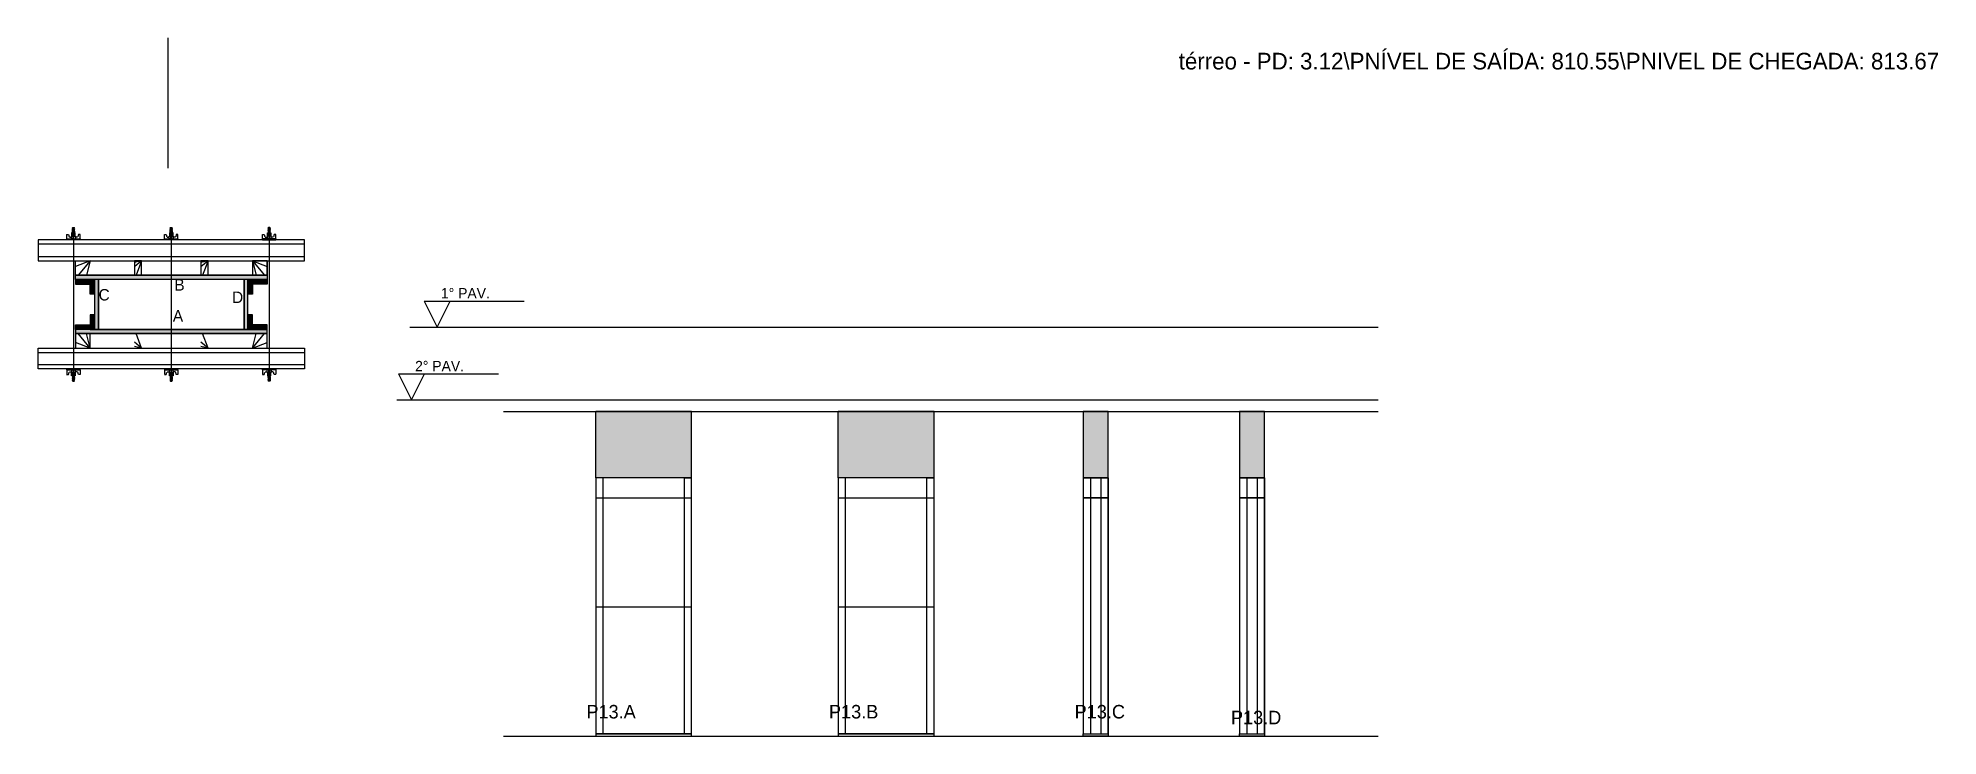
# Model space of a CAD drawing. Header units: metres. Extents: x 19340 to 21165, y 5125 to 5796.
import ezdxf

# ---------------------------------------------------------------- set-up
doc = ezdxf.new("R2010")
doc.units = ezdxf.units.M
for name, color, linetype in [('CHAPA', 7, 'Continuous'), ('COTA', 7, 'Continuous'), ('Hachura', 7, 'Continuous'), ('Madeira', 7, 'Continuous'), ('NIVEL 1° PAV.', 7, 'Continuous'), ('NIVEL 2° PAV.', 7, 'Continuous'), ('NOMENCLATURA', 7, 'Continuous'), ('Nível', 7, 'Continuous'), ('Painéis', 7, 'Continuous'), ('Perfil Metálico', 7, 'Continuous'), ('SARR_2.2x7', 7, 'Continuous'), ('SARRAFO', 7, 'Continuous'), ('Texto Seção', 7, 'Continuous'), ('TEXTO_GERAL', 7, 'Continuous')]:
    doc.layers.add(name, color=color, linetype=linetype)

msp = doc.modelspace()

# ---------------------------------------------------------------- hatches: boundary and pattern name
at = {"layer": 'COTA'}
h = msp.add_hatch(color=7, dxfattribs=at)
h.dxf.hatch_style = 1
h.paths.add_polyline_path([(19875.8, 5373.4), (19967.8, 5373.4), (19967.8, 5373.4), (19967.8, 5437.4), (19967.8, 5437.4), (19875.8, 5437.4), (19875.8, 5437.4), (19875.8, 5373.4)])
h = msp.add_hatch(color=7, dxfattribs=at)
h.dxf.hatch_style = 1
h.paths.add_polyline_path([(20108.6, 5373.4), (20200.6, 5373.4), (20200.6, 5373.4), (20200.6, 5437.4), (20200.6, 5437.4), (20108.6, 5437.4), (20108.6, 5437.4), (20108.6, 5373.4)])
h = msp.add_hatch(color=7, dxfattribs=at)
h.dxf.hatch_style = 1
h.paths.add_polyline_path([(20343.7, 5373.4), (20367.7, 5373.4), (20367.7, 5373.4), (20367.7, 5437.4), (20367.7, 5437.4), (20343.7, 5437.4), (20343.7, 5437.4), (20343.7, 5373.4)])
h = msp.add_hatch(color=7, dxfattribs=at)
h.dxf.hatch_style = 1
h.paths.add_polyline_path([(20493.8, 5373.4), (20517.8, 5373.4), (20517.8, 5373.4), (20517.8, 5437.4), (20517.8, 5437.4), (20493.8, 5437.4), (20493.8, 5437.4), (20493.8, 5373.4)])
at = {"layer": 'Hachura'}
h = msp.add_hatch(color=7, dxfattribs=at)
h.dxf.hatch_style = 1
h.paths.add_polyline_path([(19376.2, 5564.1), (19376.2, 5568.1), (19376.2, 5568.1), (19560.2, 5568.1), (19560.2, 5568.1), (19560.2, 5564.1), (19560.2, 5564.1), (19376.2, 5564.1)])
h = msp.add_hatch(color=7, dxfattribs=at)
h.dxf.hatch_style = 1
h.paths.add_polyline_path([(19376.2, 5564.1), (19376.2, 5568.1), (19376.2, 5568.1), (19560.2, 5568.1), (19560.2, 5568.1), (19560.2, 5564.1), (19560.2, 5564.1), (19376.2, 5564.1)])
h = msp.add_hatch(color=7, dxfattribs=at)
h.dxf.hatch_style = 1
h.paths.add_polyline_path([(19390.2, 5564.1), (19390.2, 5559.7), (19390.2, 5559.7), (19376.2, 5559.7), (19376.2, 5559.7), (19376.2, 5564.1), (19376.2, 5564.1), (19390.2, 5564.1)])
h = msp.add_hatch(color=7, dxfattribs=at)
h.dxf.hatch_style = 1
h.paths.add_polyline_path([(19394.6, 5564.1), (19390.2, 5564.1), (19390.2, 5564.1), (19390.2, 5550.1), (19390.2, 5550.1), (19394.6, 5550.1), (19394.6, 5550.1), (19394.6, 5564.1)])
h = msp.add_hatch(color=7, dxfattribs=at)
h.dxf.hatch_style = 1
h.paths.add_polyline_path([(19398.2, 5564.1), (19394.6, 5564.1), (19394.6, 5564.1), (19394.6, 5516.1), (19394.6, 5516.1), (19398.2, 5516.1), (19398.2, 5516.1), (19398.2, 5564.1)])
h = msp.add_hatch(color=7, dxfattribs=at)
h.dxf.hatch_style = 1
h.paths.add_polyline_path([(19398.2, 5564.1), (19394.6, 5564.1), (19394.6, 5564.1), (19394.6, 5516.1), (19394.6, 5516.1), (19398.2, 5516.1), (19398.2, 5516.1), (19398.2, 5564.1)])
h = msp.add_hatch(color=7, dxfattribs=at)
h.dxf.hatch_style = 1
h.paths.add_polyline_path([(19541.8, 5564.1), (19538.2, 5564.1), (19538.2, 5564.1), (19538.2, 5516.1), (19538.2, 5516.1), (19541.8, 5516.1), (19541.8, 5516.1), (19541.8, 5564.1)])
h = msp.add_hatch(color=7, dxfattribs=at)
h.dxf.hatch_style = 1
h.paths.add_polyline_path([(19541.8, 5564.1), (19538.2, 5564.1), (19538.2, 5564.1), (19538.2, 5516.1), (19538.2, 5516.1), (19541.8, 5516.1), (19541.8, 5516.1), (19541.8, 5564.1)])
h = msp.add_hatch(color=7, dxfattribs=at)
h.dxf.hatch_style = 1
h.paths.add_polyline_path([(19546.2, 5564.1), (19541.8, 5564.1), (19541.8, 5564.1), (19541.8, 5550.1), (19541.8, 5550.1), (19546.2, 5550.1), (19546.2, 5550.1), (19546.2, 5564.1)])
h = msp.add_hatch(color=7, dxfattribs=at)
h.dxf.hatch_style = 1
h.paths.add_polyline_path([(19546.2, 5564.1), (19546.2, 5559.7), (19546.2, 5559.7), (19560.2, 5559.7), (19560.2, 5559.7), (19560.2, 5564.1), (19560.2, 5564.1), (19546.2, 5564.1)])
h = msp.add_hatch(color=7, dxfattribs=at)
h.dxf.hatch_style = 1
h.paths.add_polyline_path([(19394.6, 5516.1), (19390.2, 5516.1), (19390.2, 5516.1), (19390.2, 5530.1), (19390.2, 5530.1), (19394.6, 5530.1), (19394.6, 5530.1), (19394.6, 5516.1)])
h = msp.add_hatch(color=7, dxfattribs=at)
h.dxf.hatch_style = 1
h.paths.add_polyline_path([(19546.2, 5516.1), (19541.8, 5516.1), (19541.8, 5516.1), (19541.8, 5530.1), (19541.8, 5530.1), (19546.2, 5530.1), (19546.2, 5530.1), (19546.2, 5516.1)])
h = msp.add_hatch(color=7, dxfattribs=at)
h.dxf.hatch_style = 1
h.paths.add_polyline_path([(19390.2, 5516.1), (19390.2, 5520.5), (19390.2, 5520.5), (19376.2, 5520.5), (19376.2, 5520.5), (19376.2, 5516.1), (19376.2, 5516.1), (19390.2, 5516.1)])
h = msp.add_hatch(color=7, dxfattribs=at)
h.dxf.hatch_style = 1
h.paths.add_polyline_path([(19376.2, 5516.1), (19376.2, 5512.1), (19376.2, 5512.1), (19560.2, 5512.1), (19560.2, 5512.1), (19560.2, 5516.1), (19560.2, 5516.1), (19376.2, 5516.1)])
h = msp.add_hatch(color=7, dxfattribs=at)
h.dxf.hatch_style = 1
h.paths.add_polyline_path([(19376.2, 5516.1), (19376.2, 5512.1), (19376.2, 5512.1), (19560.2, 5512.1), (19560.2, 5512.1), (19560.2, 5516.1), (19560.2, 5516.1), (19376.2, 5516.1)])
h = msp.add_hatch(color=7, dxfattribs=at)
h.dxf.hatch_style = 1
h.paths.add_polyline_path([(19546.2, 5516.1), (19546.2, 5520.5), (19546.2, 5520.5), (19560.2, 5520.5), (19560.2, 5520.5), (19560.2, 5516.1), (19560.2, 5516.1), (19546.2, 5516.1)])

# ---------------------------------------------------------------- linework, layer by layer
at = {"layer": 'CHAPA', "color": 7, "lineweight": 25}
for points in [[(19376.2, 5564.1), (19376.2, 5568.1), (19560.2, 5568.1), (19560.2, 5564.1)], [(19376.2, 5564.1), (19376.2, 5568.1), (19560.2, 5568.1), (19560.2, 5564.1)], [(19398.2, 5564.1), (19394.6, 5564.1), (19394.6, 5516.1), (19398.2, 5516.1)], [(19398.2, 5564.1), (19394.6, 5564.1), (19394.6, 5516.1), (19398.2, 5516.1)], [(19541.8, 5564.1), (19538.2, 5564.1), (19538.2, 5516.1), (19541.8, 5516.1)], [(19541.8, 5564.1), (19538.2, 5564.1), (19538.2, 5516.1), (19541.8, 5516.1)], [(19376.2, 5516.1), (19376.2, 5512.1), (19560.2, 5512.1), (19560.2, 5516.1)], [(19376.2, 5516.1), (19376.2, 5512.1), (19560.2, 5512.1), (19560.2, 5516.1)]]:
    msp.add_lwpolyline(points, close=True, dxfattribs=at)
at = {"layer": 'COTA', "color": 7, "lineweight": 25}
for p, q in [((19967.8, 5437.4), (19875.8, 5437.4)), ((19875.8, 5373.4), (19875.8, 5437.4)), ((19967.8, 5373.4), (19967.8, 5437.4)), ((20200.6, 5437.4), (20108.6, 5437.4)), ((20108.6, 5373.4), (20108.6, 5437.4)), ((20200.6, 5373.4), (20200.6, 5437.4))]:
    msp.add_line(p, q, dxfattribs=at)
for points in [[(20367.7, 5373.4), (20367.7, 5437.4), (20343.7, 5437.4), (20343.7, 5373.4)], [(20517.8, 5373.4), (20517.8, 5437.4), (20493.8, 5437.4), (20493.8, 5373.4)]]:
    msp.add_lwpolyline(points, dxfattribs=at)
at = {"layer": 'Defpoints', "color": 7, "lineweight": 25}
msp.add_line((19465.2, 5671.2), (19465.2, 5796.2), dxfattribs=at)
at = {"layer": 'Hachura', "color": 7, "lineweight": 25}
for p, q in [((19367.7, 5607.3), (19369.4, 5607.3)), ((19367.7, 5603), (19380.6, 5603)), ((19367.7, 5603), (19372.9, 5603)), ((19367.8, 5602.1), (19367.8, 5607.2)), ((19380.6, 5602.1), (19367.8, 5602.1)), ((19367.9, 5603), (19367.9, 5602.1)), ((19368.1, 5603), (19368.1, 5602.1)), ((19368.4, 5603), (19368.4, 5602.1)), ((19368.9, 5603), (19368.9, 5602.1)), ((19369.4, 5607.3), (19370, 5605)), ((19369.7, 5603), (19369.7, 5602.1)), ((19370.3, 5604.8), (19372.3, 5604.8)), ((19371.2, 5603), (19371.2, 5602.1)), ((19379.7, 5602.1), (19371.9, 5602.1)), ((19372.3, 5605.6), (19376.1, 5605.6)), ((19372.3, 5603), (19372.3, 5605.6)), ((19374.2, 5603), (19372.3, 5603)), ((19375.9, 5608.8), (19372.5, 5608.8)), ((19372.5, 5608.8), (19372.5, 5605.6)), ((19375.9, 5608.7), (19372.5, 5608.7)), ((19372.9, 5603), (19373.6, 5603)), ((19373.1, 5613.2), (19375.3, 5612.1)), ((19375.2, 5611.9), (19373.1, 5612.9)), ((19373.1, 5612), (19375.3, 5610.9)), ((19375.2, 5610.7), (19373.1, 5611.8)), ((19373.1, 5610.8), (19375.3, 5609.8)), ((19375.2, 5609.5), (19373.1, 5610.6)), ((19374.3, 5608.8), (19373.1, 5609.4)), ((19373.2, 5613.6), (19373.5, 5613.9)), ((19373.2, 5613.3), (19373.2, 5613.6)), ((19373.2, 5613.6), (19373.2, 5613.6)), ((19375.1, 5613.6), (19373.2, 5613.6)), ((19373.2, 5613.3), (19375.1, 5612.3)), ((19373.2, 5613.3), (19375.1, 5612.3)), ((19373.2, 5612.1), (19373.2, 5612.7)), ((19375.1, 5611.8), (19373.2, 5612.7)), ((19373.2, 5612.1), (19375.1, 5611.1)), ((19373.2, 5610.9), (19373.2, 5611.6)), ((19375.1, 5610.6), (19373.2, 5611.6)), ((19373.2, 5611.4), (19373.2, 5611.6)), ((19373.2, 5610.9), (19375.1, 5610)), ((19373.2, 5609.8), (19373.2, 5610.4)), ((19375.1, 5609.5), (19373.2, 5610.4)), ((19373.2, 5609.8), (19375.1, 5608.8)), ((19374.1, 5608.8), (19373.2, 5609.3)), ((19373.2, 5608.8), (19373.2, 5609.3)), ((19373.2, 5602.7), (19373.2, 5602.9)), ((19373.2, 5602.2), (19373.2, 5602.7)), ((19373.5, 5613.9), (19374.8, 5613.9)), ((19373.6, 5608.8), (19373.6, 5605.6)), ((19375.1, 5612.9), (19373.8, 5613.6)), ((19373.9, 5603), (19373.9, 5605)), ((19375.2, 5613), (19374.1, 5613.6)), ((19374.2, 5612.9), (19374.2, 5471.1)), ((19374.2, 5603), (19374.2, 5602.1)), ((19374.4, 5605), (19374.4, 5603)), ((19374.6, 5613.6), (19375.3, 5613.2)), ((19375.1, 5613.6), (19374.8, 5613.9)), ((19374.8, 5613.6), (19375.1, 5613.4)), ((19375.1, 5613.4), (19375.1, 5613.6)), ((19375.1, 5612.9), (19375.1, 5612.3)), ((19375.1, 5611.1), (19375.1, 5611.8)), ((19375.1, 5610.4), (19375.1, 5610.6)), ((19375.1, 5610.4), (19375.1, 5610)), ((19375.1, 5609.5), (19375.1, 5608.8)), ((19375.1, 5608.8), (19375.1, 5605.6)), ((19375.2, 5602.9), (19375.2, 5602.4)), ((19375.9, 5605.6), (19375.9, 5608.8)), ((19376.1, 5605.6), (19375.9, 5605.6)), ((19376.1, 5605.6), (19375.9, 5605.6)), ((19376.1, 5605.6), (19376.1, 5603)), ((19378.1, 5604.8), (19376.1, 5604.8)), ((19377.2, 5603), (19377.2, 5602.1)), ((19379, 5607.3), (19378.4, 5605)), ((19378.7, 5603), (19378.7, 5602.1)), ((19380.6, 5607.3), (19379, 5607.3)), ((19379.5, 5603), (19379.5, 5602.1)), ((19380, 5603), (19380, 5602.1)), ((19380.3, 5603), (19380.3, 5602.1)), ((19380.5, 5603), (19380.5, 5602.1)), ((19380.6, 5603), (19380.6, 5607.3)), ((19380.6, 5603), (19380.6, 5602.1)), ((19461.7, 5607.3), (19463.4, 5607.3)), ((19461.7, 5603), (19474.6, 5603)), ((19461.7, 5603), (19466.9, 5603)), ((19461.8, 5602.1), (19461.8, 5607.2)), ((19474.6, 5602.1), (19461.8, 5602.1)), ((19461.9, 5603), (19461.9, 5602.1)), ((19462.1, 5603), (19462.1, 5602.1)), ((19462.4, 5603), (19462.4, 5602.1)), ((19462.9, 5603), (19462.9, 5602.1)), ((19463.4, 5607.3), (19464, 5605)), ((19463.7, 5603), (19463.7, 5602.1)), ((19464.3, 5604.8), (19466.3, 5604.8)), ((19465.2, 5603), (19465.2, 5602.1)), ((19473.7, 5602.1), (19465.9, 5602.1)), ((19466.3, 5605.6), (19470.1, 5605.6)), ((19466.3, 5603), (19466.3, 5605.6)), ((19468.2, 5603), (19466.3, 5603)), ((19469.9, 5608.8), (19466.5, 5608.8)), ((19466.5, 5608.8), (19466.5, 5605.6)), ((19469.9, 5608.7), (19466.5, 5608.7)), ((19466.9, 5603), (19467.6, 5603)), ((19467.1, 5613.2), (19469.3, 5612.1)), ((19469.2, 5611.9), (19467.1, 5612.9)), ((19467.1, 5612), (19469.3, 5610.9)), ((19469.2, 5610.7), (19467.1, 5611.8)), ((19467.1, 5610.8), (19469.3, 5609.8)), ((19469.2, 5609.5), (19467.1, 5610.6)), ((19468.3, 5608.8), (19467.1, 5609.4)), ((19467.2, 5613.6), (19467.5, 5613.9)), ((19467.2, 5613.3), (19467.2, 5613.6)), ((19467.2, 5613.6), (19467.2, 5613.6)), ((19469.1, 5613.6), (19467.2, 5613.6)), ((19467.2, 5613.3), (19469.1, 5612.3)), ((19467.2, 5613.3), (19469.1, 5612.3)), ((19467.2, 5612.1), (19467.2, 5612.7)), ((19469.1, 5611.8), (19467.2, 5612.7)), ((19467.2, 5612.1), (19469.1, 5611.1)), ((19467.2, 5610.9), (19467.2, 5611.6)), ((19469.1, 5610.6), (19467.2, 5611.6)), ((19467.2, 5611.4), (19467.2, 5611.6)), ((19467.2, 5610.9), (19469.1, 5610)), ((19467.2, 5609.8), (19467.2, 5610.4)), ((19469.1, 5609.5), (19467.2, 5610.4)), ((19467.2, 5609.8), (19469.1, 5608.8)), ((19468.1, 5608.8), (19467.2, 5609.3)), ((19467.2, 5608.8), (19467.2, 5609.3)), ((19467.2, 5602.7), (19467.2, 5602.9)), ((19467.2, 5602.2), (19467.2, 5602.7)), ((19467.5, 5613.9), (19468.8, 5613.9)), ((19467.6, 5608.8), (19467.6, 5605.6)), ((19469.1, 5612.9), (19467.8, 5613.6)), ((19467.9, 5603), (19467.9, 5605)), ((19469.2, 5613), (19468.1, 5613.6)), ((19468.2, 5612.9), (19468.2, 5471.1)), ((19468.2, 5603), (19468.2, 5602.1)), ((19468.4, 5605), (19468.4, 5603)), ((19468.6, 5613.6), (19469.3, 5613.2)), ((19469.1, 5613.6), (19468.8, 5613.9)), ((19468.8, 5613.6), (19469.1, 5613.4)), ((19469.1, 5613.4), (19469.1, 5613.6)), ((19469.1, 5612.9), (19469.1, 5612.3)), ((19469.1, 5611.1), (19469.1, 5611.8)), ((19469.1, 5610.4), (19469.1, 5610.6)), ((19469.1, 5610.4), (19469.1, 5610)), ((19469.1, 5609.5), (19469.1, 5608.8)), ((19469.1, 5608.8), (19469.1, 5605.6)), ((19469.2, 5602.9), (19469.2, 5602.4)), ((19469.9, 5605.6), (19469.9, 5608.8)), ((19470.1, 5605.6), (19469.9, 5605.6)), ((19470.1, 5605.6), (19469.9, 5605.6)), ((19470.1, 5605.6), (19470.1, 5603)), ((19472.1, 5604.8), (19470.1, 5604.8)), ((19471.2, 5603), (19471.2, 5602.1)), ((19473, 5607.3), (19472.4, 5605)), ((19472.7, 5603), (19472.7, 5602.1)), ((19474.6, 5607.3), (19473, 5607.3)), ((19473.5, 5603), (19473.5, 5602.1)), ((19474, 5603), (19474, 5602.1)), ((19474.3, 5603), (19474.3, 5602.1)), ((19474.5, 5603), (19474.5, 5602.1)), ((19474.6, 5603), (19474.6, 5607.3)), ((19474.6, 5603), (19474.6, 5602.1)), ((19555.8, 5603), (19555.8, 5607.3)), ((19555.8, 5607.3), (19557.4, 5607.3)), ((19568.7, 5603), (19555.8, 5603)), ((19555.8, 5603), (19555.8, 5602.1)), ((19555.8, 5602.1), (19568.6, 5602.1)), ((19555.9, 5603), (19555.9, 5602.1)), ((19556.1, 5603), (19556.1, 5602.1)), ((19556.4, 5603), (19556.4, 5602.1)), ((19556.7, 5602.1), (19564.5, 5602.1)), ((19556.9, 5603), (19556.9, 5602.1)), ((19557.4, 5607.3), (19558, 5605)), ((19557.7, 5603), (19557.7, 5602.1)), ((19558.3, 5604.8), (19560.3, 5604.8)), ((19559.2, 5603), (19559.2, 5602.1)), ((19564.1, 5605.6), (19560.3, 5605.6)), ((19560.3, 5605.6), (19560.3, 5603)), ((19560.3, 5605.6), (19560.5, 5605.6)), ((19560.3, 5605.6), (19560.5, 5605.6)), ((19560.5, 5608.8), (19563.9, 5608.8)), ((19560.5, 5605.6), (19560.5, 5608.8)), ((19560.5, 5608.7), (19563.9, 5608.7)), ((19561.8, 5613.6), (19561.1, 5613.2)), ((19563.3, 5613.2), (19561.1, 5612.1)), ((19563.3, 5612), (19561.1, 5610.9)), ((19563.3, 5610.8), (19561.1, 5609.8)), ((19561.2, 5613), (19562.3, 5613.6)), ((19561.2, 5611.9), (19563.3, 5612.9)), ((19561.2, 5610.7), (19563.3, 5611.8)), ((19561.2, 5609.5), (19563.3, 5610.6)), ((19561.2, 5602.9), (19561.2, 5602.4)), ((19561.3, 5613.6), (19561.6, 5613.9)), ((19561.6, 5613.6), (19561.3, 5613.4)), ((19561.3, 5613.4), (19561.3, 5613.6)), ((19561.3, 5612.9), (19562.6, 5613.6)), ((19561.3, 5613.6), (19563.2, 5613.6)), ((19563.2, 5613.3), (19561.3, 5612.3)), ((19563.2, 5613.3), (19561.3, 5612.3)), ((19561.3, 5612.9), (19561.3, 5612.3)), ((19561.3, 5611.8), (19563.2, 5612.7)), ((19563.2, 5612.1), (19561.3, 5611.1)), ((19561.3, 5611.1), (19561.3, 5611.8)), ((19561.3, 5610.6), (19563.2, 5611.6)), ((19563.2, 5610.9), (19561.3, 5610)), ((19561.3, 5610.4), (19561.3, 5610.6)), ((19561.3, 5610.4), (19561.3, 5610)), ((19561.3, 5609.5), (19563.2, 5610.4)), ((19563.2, 5609.8), (19561.3, 5608.8)), ((19561.3, 5609.5), (19561.3, 5608.8)), ((19561.3, 5608.8), (19561.3, 5605.6)), ((19562.9, 5613.9), (19561.6, 5613.9)), ((19562, 5605), (19562, 5603)), ((19562.1, 5608.8), (19563.3, 5609.4)), ((19562.2, 5612.9), (19562.2, 5471.1)), ((19562.2, 5603), (19564.1, 5603)), ((19562.2, 5603), (19562.2, 5602.1)), ((19562.3, 5608.8), (19563.2, 5609.3)), ((19562.5, 5603), (19562.5, 5605)), ((19562.8, 5608.8), (19562.8, 5605.6)), ((19563.5, 5603), (19562.8, 5603)), ((19563.2, 5613.6), (19562.9, 5613.9)), ((19563.2, 5613.3), (19563.2, 5613.6)), ((19563.2, 5613.6), (19563.2, 5613.6)), ((19563.2, 5612.1), (19563.2, 5612.7)), ((19563.2, 5610.9), (19563.2, 5611.6)), ((19563.2, 5611.4), (19563.2, 5611.6)), ((19563.2, 5609.8), (19563.2, 5610.4)), ((19563.2, 5608.8), (19563.2, 5609.3)), ((19563.2, 5602.7), (19563.2, 5602.9)), ((19563.2, 5602.2), (19563.2, 5602.7)), ((19568.7, 5603), (19563.5, 5603)), ((19563.9, 5608.8), (19563.9, 5605.6)), ((19564.1, 5603), (19564.1, 5605.6)), ((19566.1, 5604.8), (19564.1, 5604.8)), ((19565.2, 5603), (19565.2, 5602.1)), ((19567, 5607.3), (19566.4, 5605)), ((19566.7, 5603), (19566.7, 5602.1)), ((19568.7, 5607.3), (19567, 5607.3)), ((19567.5, 5603), (19567.5, 5602.1)), ((19568, 5603), (19568, 5602.1)), ((19568.3, 5603), (19568.3, 5602.1)), ((19568.5, 5603), (19568.5, 5602.1)), ((19568.6, 5602.1), (19568.6, 5607.2)), ((19367.7, 5477.2), (19380.6, 5477.2)), ((19367.7, 5477.2), (19372.9, 5477.2)), ((19380.6, 5478.1), (19367.8, 5478.1)), ((19367.8, 5478.1), (19367.8, 5473)), ((19367.9, 5477.2), (19367.9, 5478.1)), ((19368.1, 5477.2), (19368.1, 5478.1)), ((19368.4, 5477.2), (19368.4, 5478.1)), ((19368.9, 5477.2), (19368.9, 5478.1)), ((19369.4, 5472.9), (19370, 5475.1)), ((19369.7, 5477.2), (19369.7, 5478.1)), ((19370.3, 5475.4), (19372.3, 5475.4)), ((19371.2, 5477.2), (19371.2, 5478.1)), ((19379.7, 5478.1), (19371.9, 5478.1)), ((19374.2, 5477.2), (19372.3, 5477.2)), ((19372.3, 5477.2), (19372.3, 5474.6)), ((19372.3, 5474.6), (19376.1, 5474.6)), ((19372.5, 5471.4), (19372.5, 5474.6)), ((19372.9, 5477.2), (19373.6, 5477.2)), ((19373.2, 5477.9), (19373.2, 5477.5)), ((19373.2, 5477.5), (19373.2, 5477.3)), ((19373.6, 5471.4), (19373.6, 5474.6)), ((19373.9, 5477.2), (19373.9, 5475.2)), ((19374.2, 5477.2), (19374.2, 5478.1)), ((19374.4, 5475.2), (19374.4, 5477.2)), ((19375.1, 5471.4), (19375.1, 5474.6)), ((19375.2, 5477.3), (19375.2, 5477.8)), ((19375.9, 5474.6), (19375.9, 5471.4)), ((19376.1, 5474.6), (19375.9, 5474.6)), ((19376.1, 5474.6), (19375.9, 5474.6)), ((19376.1, 5474.6), (19376.1, 5477.2)), ((19378.1, 5475.4), (19376.1, 5475.4)), ((19377.2, 5477.2), (19377.2, 5478.1)), ((19379, 5472.9), (19378.4, 5475.1)), ((19378.7, 5477.2), (19378.7, 5478.1)), ((19379.5, 5477.2), (19379.5, 5478.1)), ((19380, 5477.2), (19380, 5478.1)), ((19380.3, 5477.2), (19380.3, 5478.1)), ((19380.5, 5477.2), (19380.5, 5478.1)), ((19380.6, 5477.2), (19380.6, 5478.1)), ((19380.6, 5477.2), (19380.6, 5472.9)), ((19461.7, 5477.2), (19474.6, 5477.2)), ((19461.7, 5477.2), (19466.9, 5477.2)), ((19474.6, 5478.1), (19461.8, 5478.1)), ((19461.8, 5478.1), (19461.8, 5473)), ((19461.9, 5477.2), (19461.9, 5478.1)), ((19462.1, 5477.2), (19462.1, 5478.1)), ((19462.4, 5477.2), (19462.4, 5478.1)), ((19462.9, 5477.2), (19462.9, 5478.1)), ((19463.4, 5472.9), (19464, 5475.1)), ((19463.7, 5477.2), (19463.7, 5478.1)), ((19464.3, 5475.4), (19466.3, 5475.4)), ((19465.2, 5477.2), (19465.2, 5478.1)), ((19473.7, 5478.1), (19465.9, 5478.1)), ((19468.2, 5477.2), (19466.3, 5477.2)), ((19466.3, 5477.2), (19466.3, 5474.6)), ((19466.3, 5474.6), (19470.1, 5474.6)), ((19466.5, 5471.4), (19466.5, 5474.6)), ((19466.9, 5477.2), (19467.6, 5477.2)), ((19467.2, 5477.9), (19467.2, 5477.5)), ((19467.2, 5477.5), (19467.2, 5477.3)), ((19467.6, 5471.4), (19467.6, 5474.6)), ((19467.9, 5477.2), (19467.9, 5475.2)), ((19468.2, 5477.2), (19468.2, 5478.1)), ((19468.4, 5475.2), (19468.4, 5477.2)), ((19469.1, 5471.4), (19469.1, 5474.6)), ((19469.2, 5477.3), (19469.2, 5477.8)), ((19469.9, 5474.6), (19469.9, 5471.4)), ((19470.1, 5474.6), (19469.9, 5474.6)), ((19470.1, 5474.6), (19469.9, 5474.6)), ((19470.1, 5474.6), (19470.1, 5477.2)), ((19472.1, 5475.4), (19470.1, 5475.4)), ((19471.2, 5477.2), (19471.2, 5478.1)), ((19473, 5472.9), (19472.4, 5475.1)), ((19472.7, 5477.2), (19472.7, 5478.1)), ((19473.5, 5477.2), (19473.5, 5478.1)), ((19474, 5477.2), (19474, 5478.1)), ((19474.3, 5477.2), (19474.3, 5478.1)), ((19474.5, 5477.2), (19474.5, 5478.1)), ((19474.6, 5477.2), (19474.6, 5478.1)), ((19474.6, 5477.2), (19474.6, 5472.9)), ((19555.8, 5478.1), (19568.6, 5478.1)), ((19555.8, 5477.2), (19555.8, 5478.1)), ((19568.7, 5477.2), (19555.8, 5477.2)), ((19555.8, 5477.2), (19555.8, 5472.9)), ((19555.9, 5477.2), (19555.9, 5478.1)), ((19556.1, 5477.2), (19556.1, 5478.1)), ((19556.4, 5477.2), (19556.4, 5478.1)), ((19556.7, 5478.1), (19564.5, 5478.1)), ((19556.9, 5477.2), (19556.9, 5478.1)), ((19557.4, 5472.9), (19558, 5475.1)), ((19557.7, 5477.2), (19557.7, 5478.1)), ((19558.3, 5475.4), (19560.3, 5475.4)), ((19559.2, 5477.2), (19559.2, 5478.1)), ((19560.3, 5474.6), (19560.3, 5477.2)), ((19564.1, 5474.6), (19560.3, 5474.6)), ((19560.3, 5474.6), (19560.5, 5474.6)), ((19560.3, 5474.6), (19560.5, 5474.6)), ((19560.5, 5474.6), (19560.5, 5471.4)), ((19561.2, 5477.3), (19561.2, 5477.8)), ((19561.3, 5471.4), (19561.3, 5474.6)), ((19562, 5475.2), (19562, 5477.2)), ((19562.2, 5477.2), (19562.2, 5478.1)), ((19562.2, 5477.2), (19564.1, 5477.2)), ((19562.5, 5477.2), (19562.5, 5475.2)), ((19563.5, 5477.2), (19562.8, 5477.2)), ((19562.8, 5471.4), (19562.8, 5474.6)), ((19563.2, 5477.9), (19563.2, 5477.5)), ((19563.2, 5477.5), (19563.2, 5477.3)), ((19568.7, 5477.2), (19563.5, 5477.2)), ((19563.9, 5471.4), (19563.9, 5474.6)), ((19564.1, 5477.2), (19564.1, 5474.6)), ((19566.1, 5475.4), (19564.1, 5475.4)), ((19565.2, 5477.2), (19565.2, 5478.1)), ((19567, 5472.9), (19566.4, 5475.1)), ((19566.7, 5477.2), (19566.7, 5478.1)), ((19567.5, 5477.2), (19567.5, 5478.1)), ((19568, 5477.2), (19568, 5478.1)), ((19568.3, 5477.2), (19568.3, 5478.1)), ((19568.5, 5477.2), (19568.5, 5478.1)), ((19568.6, 5478.1), (19568.6, 5473)), ((19367.7, 5472.9), (19369.4, 5472.9)), ((19375.9, 5471.5), (19372.5, 5471.5)), ((19375.9, 5471.4), (19372.5, 5471.4)), ((19374.3, 5471.4), (19373.1, 5470.8)), ((19375.2, 5470.7), (19373.1, 5469.6)), ((19373.1, 5469.4), (19375.3, 5470.4)), ((19375.2, 5469.5), (19373.1, 5468.4)), ((19373.1, 5468.2), (19375.3, 5469.3)), ((19375.2, 5468.3), (19373.1, 5467.3)), ((19373.1, 5467), (19375.3, 5468.1)), ((19373.2, 5470.4), (19375.1, 5471.4)), ((19374.1, 5471.4), (19373.2, 5470.9)), ((19373.2, 5471.4), (19373.2, 5470.9)), ((19375.1, 5470.7), (19373.2, 5469.8)), ((19373.2, 5470.4), (19373.2, 5469.8)), ((19373.2, 5469.3), (19375.1, 5470.2)), ((19375.1, 5469.6), (19373.2, 5468.6)), ((19373.2, 5469.3), (19373.2, 5468.6)), ((19373.2, 5468.1), (19375.1, 5469.1)), ((19373.2, 5468.8), (19373.2, 5468.6)), ((19375.1, 5468.4), (19373.2, 5467.5)), ((19373.2, 5468.1), (19373.2, 5467.5)), ((19373.2, 5466.9), (19375.1, 5467.9)), ((19373.2, 5466.9), (19375.1, 5467.9)), ((19373.2, 5466.9), (19373.2, 5466.6)), ((19373.2, 5466.6), (19373.2, 5466.6)), ((19373.2, 5466.6), (19373.5, 5466.3)), ((19375.1, 5466.6), (19373.2, 5466.6)), ((19373.5, 5466.3), (19374.8, 5466.3)), ((19375.1, 5467.3), (19373.8, 5466.6)), ((19375.2, 5467.2), (19374.1, 5466.6)), ((19374.6, 5466.6), (19375.3, 5467)), ((19374.8, 5466.6), (19375.1, 5466.7)), ((19375.1, 5466.6), (19374.8, 5466.3)), ((19375.1, 5470.7), (19375.1, 5471.4)), ((19375.1, 5469.8), (19375.1, 5470.2)), ((19375.1, 5469.8), (19375.1, 5469.6)), ((19375.1, 5469.1), (19375.1, 5468.4)), ((19375.1, 5467.3), (19375.1, 5467.9)), ((19375.1, 5466.7), (19375.1, 5466.6)), ((19380.6, 5472.9), (19379, 5472.9)), ((19461.7, 5472.9), (19463.4, 5472.9)), ((19469.9, 5471.5), (19466.5, 5471.5)), ((19469.9, 5471.4), (19466.5, 5471.4)), ((19468.3, 5471.4), (19467.1, 5470.8)), ((19469.2, 5470.7), (19467.1, 5469.6)), ((19467.1, 5469.4), (19469.3, 5470.4)), ((19469.2, 5469.5), (19467.1, 5468.4)), ((19467.1, 5468.2), (19469.3, 5469.3)), ((19469.2, 5468.3), (19467.1, 5467.3)), ((19467.1, 5467), (19469.3, 5468.1)), ((19467.2, 5470.4), (19469.1, 5471.4)), ((19468.1, 5471.4), (19467.2, 5470.9)), ((19467.2, 5471.4), (19467.2, 5470.9)), ((19469.1, 5470.7), (19467.2, 5469.8)), ((19467.2, 5470.4), (19467.2, 5469.8)), ((19467.2, 5469.3), (19469.1, 5470.2)), ((19469.1, 5469.6), (19467.2, 5468.6)), ((19467.2, 5469.3), (19467.2, 5468.6)), ((19467.2, 5468.1), (19469.1, 5469.1)), ((19467.2, 5468.8), (19467.2, 5468.6)), ((19469.1, 5468.4), (19467.2, 5467.5)), ((19467.2, 5468.1), (19467.2, 5467.5)), ((19467.2, 5466.9), (19469.1, 5467.9)), ((19467.2, 5466.9), (19469.1, 5467.9)), ((19467.2, 5466.9), (19467.2, 5466.6)), ((19467.2, 5466.6), (19467.2, 5466.6)), ((19467.2, 5466.6), (19467.5, 5466.3)), ((19469.1, 5466.6), (19467.2, 5466.6)), ((19467.5, 5466.3), (19468.8, 5466.3)), ((19469.1, 5467.3), (19467.8, 5466.6)), ((19469.2, 5467.2), (19468.1, 5466.6)), ((19468.6, 5466.6), (19469.3, 5467)), ((19468.8, 5466.6), (19469.1, 5466.7)), ((19469.1, 5466.6), (19468.8, 5466.3)), ((19469.1, 5470.7), (19469.1, 5471.4)), ((19469.1, 5469.8), (19469.1, 5470.2)), ((19469.1, 5469.8), (19469.1, 5469.6)), ((19469.1, 5469.1), (19469.1, 5468.4)), ((19469.1, 5467.3), (19469.1, 5467.9)), ((19469.1, 5466.7), (19469.1, 5466.6)), ((19474.6, 5472.9), (19473, 5472.9)), ((19555.8, 5472.9), (19557.4, 5472.9)), ((19560.5, 5471.5), (19563.9, 5471.5)), ((19560.5, 5471.4), (19563.9, 5471.4)), ((19563.3, 5469.4), (19561.1, 5470.4)), ((19563.3, 5468.2), (19561.1, 5469.3)), ((19563.3, 5467), (19561.1, 5468.1)), ((19561.8, 5466.6), (19561.1, 5467)), ((19561.2, 5470.7), (19563.3, 5469.6)), ((19561.2, 5469.5), (19563.3, 5468.4)), ((19561.2, 5468.3), (19563.3, 5467.3)), ((19561.2, 5467.2), (19562.3, 5466.6)), ((19561.3, 5470.7), (19561.3, 5471.4)), ((19563.2, 5470.4), (19561.3, 5471.4)), ((19561.3, 5470.7), (19563.2, 5469.8)), ((19561.3, 5469.8), (19561.3, 5470.2)), ((19563.2, 5469.3), (19561.3, 5470.2)), ((19561.3, 5469.8), (19561.3, 5469.6)), ((19561.3, 5469.6), (19563.2, 5468.6)), ((19561.3, 5469.1), (19561.3, 5468.4)), ((19563.2, 5468.1), (19561.3, 5469.1)), ((19561.3, 5468.4), (19563.2, 5467.5)), ((19563.2, 5466.9), (19561.3, 5467.9)), ((19561.3, 5467.3), (19561.3, 5467.9)), ((19563.2, 5466.9), (19561.3, 5467.9)), ((19561.3, 5467.3), (19562.6, 5466.6)), ((19561.6, 5466.6), (19561.3, 5466.7)), ((19561.3, 5466.7), (19561.3, 5466.6)), ((19561.3, 5466.6), (19561.6, 5466.3)), ((19561.3, 5466.6), (19563.2, 5466.6)), ((19562.9, 5466.3), (19561.6, 5466.3)), ((19562.1, 5471.4), (19563.3, 5470.8)), ((19562.3, 5471.4), (19563.2, 5470.9)), ((19563.2, 5466.6), (19562.9, 5466.3)), ((19563.2, 5471.4), (19563.2, 5470.9)), ((19563.2, 5470.4), (19563.2, 5469.8)), ((19563.2, 5469.3), (19563.2, 5468.6)), ((19563.2, 5468.8), (19563.2, 5468.6)), ((19563.2, 5468.1), (19563.2, 5467.5)), ((19563.2, 5466.9), (19563.2, 5466.6)), ((19563.2, 5466.6), (19563.2, 5466.6)), ((19568.7, 5472.9), (19567, 5472.9))]:
    msp.add_line(p, q, dxfattribs=at)
at = {"layer": 'Madeira', "color": 7, "lineweight": 25}
for p, q in [((19390.2, 5582.1), (19376.2, 5576.7)), ((19390.2, 5582.1), (19378.7, 5568.1)), ((19390.2, 5582.1), (19386.7, 5568.1)), ((19439.7, 5582.1), (19432.7, 5576.4)), ((19439.7, 5582.1), (19432.7, 5580.4)), ((19439.7, 5582.1), (19434.3, 5568.1)), ((19503.7, 5582.1), (19496.7, 5576.4)), ((19503.7, 5582.1), (19496.7, 5580.4)), ((19503.7, 5582.1), (19498.3, 5568.1)), ((19546.2, 5582.1), (19557.7, 5568.1)), ((19546.2, 5582.1), (19549.7, 5568.1)), ((19546.2, 5582.1), (19560.2, 5576.7)), ((19390.2, 5498.1), (19378.7, 5512.1)), ((19390.2, 5498.1), (19386.7, 5512.1)), ((19439.7, 5498.1), (19434.3, 5512.1)), ((19503.7, 5498.1), (19498.3, 5512.1)), ((19546.2, 5498.1), (19557.7, 5512.1)), ((19546.2, 5498.1), (19549.7, 5512.1)), ((19390.2, 5498.1), (19376.2, 5503.5)), ((19439.7, 5498.1), (19432.7, 5503.8)), ((19439.7, 5498.1), (19432.7, 5499.8)), ((19503.7, 5498.1), (19496.7, 5503.8)), ((19503.7, 5498.1), (19496.7, 5499.8)), ((19546.2, 5498.1), (19560.2, 5503.5))]:
    msp.add_line(p, q, dxfattribs=at)
for points in [[(19560.2, 5582.1), (19560.2, 5568.1), (19376.2, 5568.1), (19376.2, 5582.1)], [(19439.7, 5582.1), (19432.7, 5582.1), (19432.7, 5568.1), (19439.7, 5568.1)], [(19503.7, 5582.1), (19496.7, 5582.1), (19496.7, 5568.1), (19503.7, 5568.1)], [(19546.2, 5582.1), (19546.2, 5568.1), (19560.2, 5568.1), (19560.2, 5582.1)], [(19390.2, 5498.1), (19390.2, 5512.1), (19376.2, 5512.1), (19376.2, 5498.1)], [(19560.2, 5498.1), (19560.2, 5512.1), (19376.2, 5512.1), (19376.2, 5498.1)]]:
    msp.add_lwpolyline(points, close=True, dxfattribs=at)
at = {"layer": 'NIVEL 1° PAV.', "color": 7, "lineweight": 25}
for p, q in [((19711.1, 5543.4), (19807.1, 5543.4)), ((19711.1, 5543.4), (19723.6, 5518.4)), ((19723.6, 5518.4), (19736.1, 5543.4)), ((19697.3, 5518.4), (20627, 5518.4))]:
    msp.add_line(p, q, dxfattribs=at)
at = {"layer": 'NIVEL 2° PAV.', "color": 7, "lineweight": 25}
for p, q in [((19686.3, 5473.4), (19782.3, 5473.4)), ((19686.3, 5473.4), (19698.8, 5448.4)), ((19698.8, 5448.4), (19711.3, 5473.4)), ((19684.9, 5448.4), (20627, 5448.4))]:
    msp.add_line(p, q, dxfattribs=at)
at = {"layer": 'Nível', "color": 7, "lineweight": 25}
for p, q in [((19787.1, 5437.4), (20627, 5437.4)), ((19787.1, 5125.4), (20627, 5125.4))]:
    msp.add_line(p, q, dxfattribs=at)
at = {"layer": 'Painéis', "color": 7, "lineweight": 25}
for p, q in [((19875.8, 5373.4), (19875.8, 5125.4)), ((19967.8, 5373.4), (19875.8, 5373.4)), ((19967.8, 5125.4), (19967.8, 5373.4)), ((20108.6, 5373.4), (20108.6, 5125.4)), ((20200.6, 5373.4), (20108.6, 5373.4)), ((20200.6, 5125.4), (20200.6, 5373.4)), ((20343.7, 5373.4), (20343.7, 5127.4)), ((20343.7, 5373.4), (20367.7, 5373.4)), ((20367.7, 5373.4), (20343.7, 5373.4)), ((20367.7, 5373.4), (20343.7, 5373.4)), ((20367.7, 5373.4), (20343.7, 5373.4)), ((20367.7, 5127.4), (20367.7, 5373.4)), ((20367.7, 5373.4), (20367.7, 5127.4)), ((20493.8, 5373.4), (20493.8, 5127.4)), ((20493.8, 5373.4), (20517.8, 5373.4)), ((20517.8, 5373.4), (20493.8, 5373.4)), ((20517.8, 5373.4), (20493.8, 5373.4)), ((20517.8, 5373.4), (20493.8, 5373.4)), ((20517.8, 5127.4), (20517.8, 5373.4)), ((20517.8, 5373.4), (20517.8, 5127.4)), ((19875.8, 5354.4), (19967.8, 5354.4)), ((20108.6, 5354.4), (20200.6, 5354.4)), ((20343.7, 5354.4), (20367.7, 5354.4)), ((20367.7, 5354.4), (20343.7, 5354.4)), ((20367.7, 5354.4), (20343.7, 5354.4)), ((20367.7, 5354.4), (20343.7, 5354.4)), ((20493.8, 5354.4), (20517.8, 5354.4)), ((20517.8, 5354.4), (20493.8, 5354.4)), ((20517.8, 5354.4), (20493.8, 5354.4)), ((20517.8, 5354.4), (20493.8, 5354.4)), ((19967.8, 5249.4), (19875.8, 5249.4)), ((20200.6, 5249.4), (20108.6, 5249.4)), ((19875.8, 5127.4), (19967.8, 5127.4)), ((20108.6, 5127.4), (20200.6, 5127.4)), ((20343.7, 5127.4), (20367.7, 5127.4)), ((20493.8, 5127.4), (20517.8, 5127.4))]:
    msp.add_line(p, q, dxfattribs=at)
for points in [[(19538.2, 5516.1), (19538.2, 5564.1), (19398.2, 5564.1), (19398.2, 5516.1)], [(19967.8, 5127.4), (19875.8, 5127.4), (19875.8, 5125.4), (19967.8, 5125.4)], [(20200.6, 5127.4), (20108.6, 5127.4), (20108.6, 5125.4), (20200.6, 5125.4)], [(20343.7, 5127.4), (20367.7, 5127.4), (20367.7, 5125.4), (20343.7, 5125.4)], [(20493.8, 5127.4), (20517.8, 5127.4), (20517.8, 5125.4), (20493.8, 5125.4)]]:
    msp.add_lwpolyline(points, close=True, dxfattribs=at)
at = {"layer": 'Perfil Metálico', "color": 7, "lineweight": 25}
for points in [[(19340.2, 5602.1), (19340.2, 5582.1), (19596.2, 5582.1), (19596.2, 5602.1)], [(19596.2, 5586.1), (19596.2, 5598.1), (19340.2, 5598.1), (19340.2, 5586.1)], [(19340.2, 5478.1), (19340.2, 5498.1), (19596.2, 5498.1), (19596.2, 5478.1)], [(19596.2, 5494.1), (19596.2, 5482.1), (19340.2, 5482.1), (19340.2, 5494.1)]]:
    msp.add_lwpolyline(points, close=True, dxfattribs=at)
at = {"layer": 'SARR_2.2x7', "color": 7, "lineweight": 25}
for p, q in [((19882.8, 5373.4), (19875.8, 5373.4)), ((19882.8, 5373.4), (19882.8, 5373.4)), ((19882.8, 5249.4), (19882.8, 5373.4)), ((19960.8, 5373.4), (19960.8, 5373.4)), ((19960.8, 5373.4), (19967.8, 5373.4)), ((19960.8, 5249.4), (19960.8, 5373.4)), ((20115.6, 5373.4), (20108.6, 5373.4)), ((20115.6, 5373.4), (20115.6, 5373.4)), ((20115.6, 5249.4), (20115.6, 5373.4)), ((20193.6, 5373.4), (20193.6, 5373.4)), ((20193.6, 5373.4), (20200.6, 5373.4)), ((20193.6, 5249.4), (20193.6, 5373.4)), ((20350.7, 5373.4), (20350.7, 5127.4)), ((20350.7, 5373.4), (20350.7, 5373.4)), ((20350.7, 5373.4), (20350.7, 5373.4)), ((20360.7, 5373.4), (20360.7, 5127.4)), ((20360.7, 5373.4), (20360.7, 5373.4)), ((20360.7, 5373.4), (20360.7, 5373.4)), ((20500.8, 5373.4), (20500.8, 5127.4)), ((20500.8, 5373.4), (20500.8, 5373.4)), ((20500.8, 5373.4), (20500.8, 5373.4)), ((20510.8, 5373.4), (20510.8, 5127.4)), ((20510.8, 5373.4), (20510.8, 5373.4)), ((20510.8, 5373.4), (20510.8, 5373.4)), ((20350.7, 5354.4), (20350.7, 5354.4)), ((20350.7, 5354.4), (20350.7, 5354.4)), ((20360.7, 5354.4), (20360.7, 5354.4)), ((20360.7, 5354.4), (20360.7, 5354.4)), ((20500.8, 5354.4), (20500.8, 5354.4)), ((20500.8, 5354.4), (20500.8, 5354.4)), ((20510.8, 5354.4), (20510.8, 5354.4)), ((20510.8, 5354.4), (20510.8, 5354.4)), ((19882.8, 5127.4), (19882.8, 5249.4)), ((19960.8, 5127.4), (19960.8, 5249.4)), ((20115.6, 5127.4), (20115.6, 5249.4)), ((20193.6, 5127.4), (20193.6, 5249.4)), ((19882.8, 5127.4), (19882.8, 5127.4)), ((19960.8, 5127.4), (19960.8, 5127.4)), ((20115.6, 5127.4), (20115.6, 5127.4)), ((20193.6, 5127.4), (20193.6, 5127.4))]:
    msp.add_line(p, q, dxfattribs=at)
at = {"layer": 'SARRAFO', "color": 7, "lineweight": 25}
for points in [[(19376.2, 5559.7), (19390.2, 5559.7), (19390.2, 5564.1), (19376.2, 5564.1)], [(19390.2, 5550.1), (19390.2, 5564.1), (19394.6, 5564.1), (19394.6, 5550.1)], [(19541.8, 5550.1), (19541.8, 5564.1), (19546.2, 5564.1), (19546.2, 5550.1)], [(19560.2, 5559.7), (19546.2, 5559.7), (19546.2, 5564.1), (19560.2, 5564.1)], [(19390.2, 5530.1), (19390.2, 5516.1), (19394.6, 5516.1), (19394.6, 5530.1)], [(19541.8, 5530.1), (19541.8, 5516.1), (19546.2, 5516.1), (19546.2, 5530.1)], [(19376.2, 5520.5), (19390.2, 5520.5), (19390.2, 5516.1), (19376.2, 5516.1)], [(19560.2, 5520.5), (19546.2, 5520.5), (19546.2, 5516.1), (19560.2, 5516.1)]]:
    msp.add_lwpolyline(points, close=True, dxfattribs=at)

# ---------------------------------------------------------------- texts
at = {"layer": 'NIVEL 1° PAV.', "color": 7, "lineweight": 25}
msp.add_text('1° PAV.', height=10, dxfattribs=at).set_placement((19727.1, 5545.9))
at = {"layer": 'NIVEL 2° PAV.', "color": 7, "lineweight": 25}
msp.add_text('2° PAV.', height=10, dxfattribs=at).set_placement((19702.3, 5475.9))
at = {"layer": 'NOMENCLATURA', "color": 7, "lineweight": 25}
msp.add_text('térreo - PD: 3.12\\PNÍVEL DE SAÍDA: 810.55\\PNIVEL DE CHEGADA: 813.67', height=16, dxfattribs=at).set_placement((20435.5, 5765.9))
at = {"layer": 'Texto Seção', "color": 7, "lineweight": 25}
for s, p in [('P13.A', (19866.8, 5142.3)), ('P13.B', (20099.7, 5142.3)), ('P13.C', (20335.6, 5142.3)), ('P13.D', (20485.7, 5136.7))]:
    msp.add_text(s, height=13, dxfattribs=at).set_placement(p)
at = {"layer": 'TEXTO_GERAL', "color": 7, "lineweight": 25}
for s, p in [('B', (19471.2, 5553.4)), ('C', (19398.4, 5543.9)), ('D', (19526.6, 5541.5)), ('A', (19469.7, 5523.7))]:
    msp.add_text(s, height=11, dxfattribs=at).set_placement(p)

doc.saveas('drawing.dxf')
